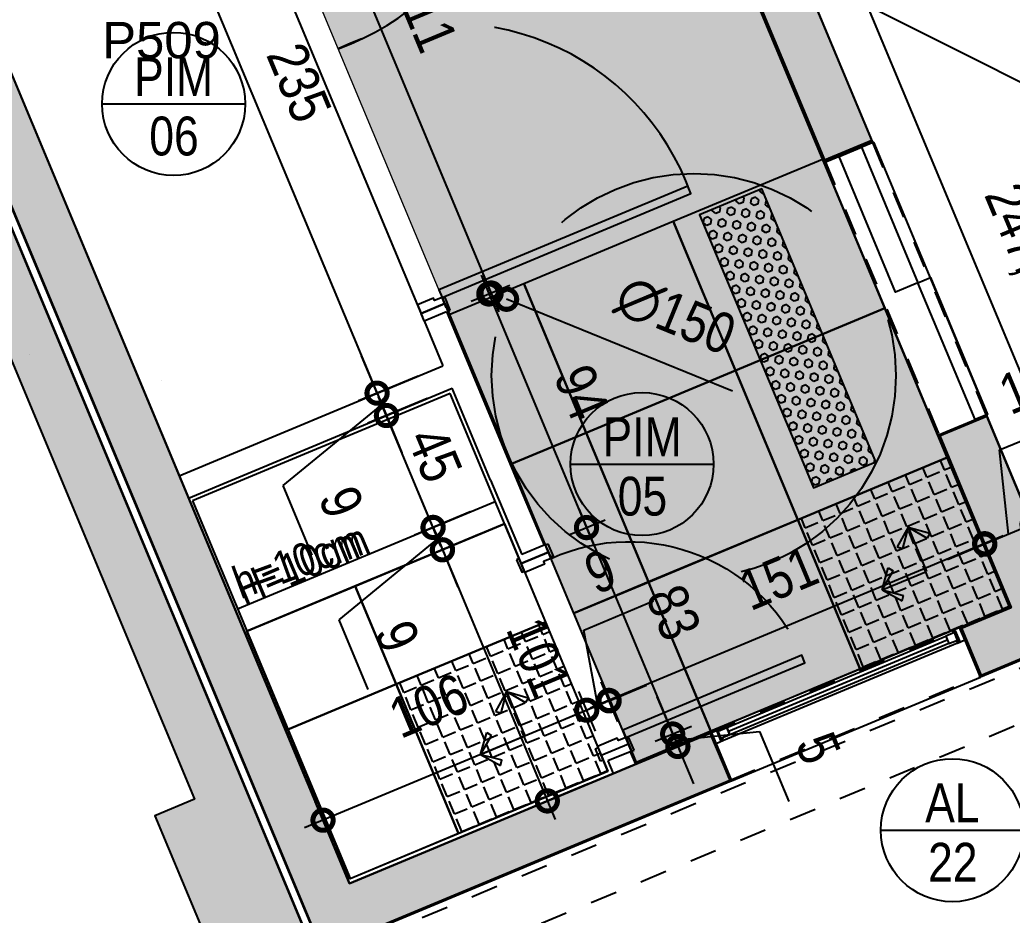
# Model space of a CAD drawing. Header units: metres. Extents: x -208 to 570, y -18 to 184.
# Drawn here: x -43.561 to -39.88, y 9.487 to 12.81 of the extents above; entities that cross this region are included whole.
import ezdxf
from ezdxf.enums import TextEntityAlignment as Align

# ---------------------------------------------------------------- set-up
doc = ezdxf.new("R2010")
doc.units = ezdxf.units.M
doc.header["$PDMODE"] = 35
doc.linetypes.add('DASHEDX2', pattern=[1.5, 1, -0.5])
for name, color, linetype in [('1', 232, 'DASHEDX2'), ('242', 143, 'Continuous'), ('3', 2, 'Continuous'), ('9', 232, 'Continuous'), ('ARQ-ALV ACAB', 4, 'Continuous'), ('ARQ-ALV OSSO', 5, 'Continuous'), ('ARQ-AUX', 7, 'Continuous'), ('ARQ-AUX1', 1, 'Continuous'), ('ARQ-CAX @ 1', 1, 'Continuous'), ('ARQ-CERÂMICA', 7, 'Continuous'), ('ARQ-DIM EMBASAM', 2, 'Continuous'), ('ARQ-HTC', 251, 'Continuous'), ('ARQ-PRJ', 7, 'DASHEDX2'), ('ARQ-SIM', 1, 'Continuous'), ('ARQ-TXT', 2, 'Continuous'), ('ARQ-TXT EMBASAM', 2, 'Continuous')]:
    doc.layers.add(name, color=color, linetype=linetype)
doc.layers.add('ARQ-FORRO', color=9, linetype='Continuous', lineweight=5)
doc.styles.add('Adesa', font='ARIALN.TTF')
doc.styles.get("Standard").update_dxf_attribs({"font": 'arial.ttf'})
doc.dimstyles.new('ADESA 1-0075', dxfattribs={"dimtxt": 0.15, "dimasz": 0.15, "dimexe": 0.075, "dimexo": 0.1, "dimgap": 0.1, "dimtad": 1, "dimdec": 1, "dimlfac": 100, "dimzin": 12, "dimtxsty": 'Adesa', "dimblk": 'DOTSMALL', "dimcen": 1, "dimdle": 0.075, "dimclrd": 1, "dimclre": 1, "dimclrt": 256, "dimazin": 3, "dimtm": 1e-09, "dimtfac": 1, "dimtdec": 1, "dimtmove": 1, "dimatfit": 0, "dimldrblk": 'DOTSMALL', "dimfxl": 0.8, "dimtvp": 2, "dimtolj": 1, "dimtzin": 0, "dimarcsym": 0})

# ---------------------------------------------------------------- blocks, each defined once
blk = doc.blocks.new('TIPO COTA$0$Chamada_planta')
at = {"layer": 'ARQ-SIM'}
blk.add_line((-0.983, 0), (0.983, 0), dxfattribs=at)
blk.add_circle((0, 0), 0.983, dxfattribs=at)
at = {"layer": 'ARQ-SIM', "color": 2, "style": 'Adesa'}
for tag, p in [('NUMERO', (0, 0.234)), ('C.D.', (0, -0.272))]:
    blk.add_attdef(tag, text='', height=0.5, dxfattribs=at).set_placement(p, align=Align.MIDDLE_CENTER)
blk = doc.blocks.new('*U459')
at = {"color": 0, "linetype": 'ByBlock', "ltscale": 0.5}
for points in [[(0.02, -0.045), (0.02, -0.045), (0.02, -0.045), (0.02, -0.045), (0.02, -0.045), (0.02, -0.045), (0.02, -0.045), (0.02, -0.045), (0.02, -0.045), (0.03, -0.045), (0.03, -0.05), (0, -0.05), (0, 0), (0.03, 0), (0.03, -0.005), (0.02, -0.005), (0.02, -0.045)], [(0.98, -0.045), (0.98, -0.045), (0.98, -0.045), (0.98, -0.045), (0.98, -0.045), (0.98, -0.045), (0.98, -0.045), (0.98, -0.045), (0.98, -0.045), (0.97, -0.045), (0.97, -0.05), (1, -0.05), (1, 0), (0.97, 0), (0.97, -0.005), (0.98, -0.005), (0.98, -0.045)], [(0.025, -0.01), (0.06, -0.01), (0.06, -0.04), (0.025, -0.04)], [(0.975, -0.01), (0.94, -0.01), (0.94, -0.04), (0.975, -0.04)]]:
    blk.add_lwpolyline(points, close=True, dxfattribs=at)
at = {"color": 8, "linetype": 'ByBlock', "ltscale": 0.5}
for points in [[(0.97, 0), (0.03, 0)], [(0.97, -0.05), (0.03, -0.05)]]:
    blk.add_lwpolyline(points, dxfattribs=at)
at = {"color": 7, "linetype": 'ByBlock', "ltscale": 0.5}
blk.add_lwpolyline([(0.94, -0.01), (0.94, -0.04), (0.06, -0.04), (0.06, -0.01)], close=True, dxfattribs=at)
blk.add_lwpolyline([(0.06, -0.025), (0.94, -0.025)], dxfattribs=at)
blk = doc.blocks.new('*U462')
for points in [[(-0.765, -0.03), (-0.715, -0.03), (-0.715, -0.04), (-0.765, -0.04)], [(0.045, -0.03), (-0.005, -0.03), (-0.005, -0.04), (0.045, -0.04)], [(-0.775, -0.16), (-0.725, -0.16), (-0.725, -0.15), (-0.775, -0.15)], [(0, -0.15), (0, -0.87), (-0.03, -0.87), (-0.03, -0.15)], [(0.055, -0.16), (0.005, -0.16), (0.005, -0.15), (0.055, -0.15)]]:
    blk.add_lwpolyline(points, close=True)
for points in [[(-0.76, -0.15), (-0.72, -0.15), (-0.72, -0.12), (-0.71, -0.12), (-0.71, -0.04), (-0.745, -0.04), (-0.745, -0.15)], [(0.04, -0.15), (0, -0.15), (0, -0.12), (-0.01, -0.12), (-0.01, -0.04), (0.025, -0.04), (0.025, -0.15)]]:
    blk.add_lwpolyline(points)
at = {"layer": 'ARQ-PRJ'}
blk.add_arc((-0.0208, -0.1708), 0.6995, 178.2986, 271.7014, dxfattribs=at)
blk = doc.blocks.new('*U463')
for points in [[(0.025, 0), (0.025, 1), (0.055, 1), (0.055, 0)], [(2.025, 0), (2.025, 1), (1.995, 1), (1.995, 0)], [(-0.03, 0.01), (0.02, 0.01), (0.02, 0), (-0.03, 0)], [(2.08, 0.01), (2.03, 0.01), (2.03, 0), (2.08, 0)]]:
    blk.add_lwpolyline(points, close=True)
for points in [[(-0.015, 0), (0.025, 0), (0.025, -0.03), (0.035, -0.03), (0.035, -0.095), (0, -0.095), (0, 0)], [(2.065, 0), (2.025, 0), (2.025, -0.03), (2.015, -0.03), (2.015, -0.095), (2.05, -0.095), (2.05, 0)]]:
    blk.add_lwpolyline(points)
at = {"layer": 'ARQ-PRJ'}
for centre, start, end in [((0.075, 0.05), 356.9872, 93.0128), ((1.975, 0.05), 86.9872, 183.0128)]:
    blk.add_arc(centre, 0.9513, start, end, dxfattribs=at)
blk = doc.blocks.new('*U467')
at = {"layer": 'ARQ-HTC'}
h = blk.add_hatch(dxfattribs=at)
h.set_pattern_fill('HEX', color=256, scale=0.5)
h.set_pattern_definition([(0, (0, 10.2387), (0, 2.7496307), [1.5875, -3.175]), (120, (0, 10.2387), (-2.38125, -1.3748153), [1.5875, -3.175]), (60, (1.5875, 10.2387), (-2.38125, 1.3748153), [1.5875, -3.175])])
h.paths.add_polyline_path([(1521.89, 743.99), (1546.89, 743.99), (1546.89, 753.99), (1546.89, 853.75), (1521.89, 853.75)])
at = {"color": 252}
blk.add_lwpolyline([(1546.89, 753.99), (1546.89, 743.99), (1521.89, 743.99), (1521.89, 853.75), (1546.89, 853.75), (1546.89, 753.99)], dxfattribs=at)
blk = doc.blocks.new('Seta para pag.piso')
for p, q in [((0, 0.1126), (-0.0418, 0.0796)), ((0, 0.1126), (-0.0312, 0.0715)), ((0, 0.1126), (0, 0)), ((0, 0.1126), (0.0418, 0.0795)), ((0, 0.1126), (0.0312, 0.0715)), ((-0.0418, 0.0796), (-0.0312, 0.0715)), ((0.0418, 0.0795), (0.0312, 0.0715)), ((-0.1126, 0), (-0.0795, 0.0418)), ((-0.1126, 0), (-0.0715, 0.0312)), ((-0.0795, 0.0418), (-0.0715, 0.0312)), ((-0.1126, 0), (0, 0)), ((-0.1126, 0), (-0.0796, -0.0418)), ((-0.1126, 0), (-0.0715, -0.0312)), ((-0.0796, -0.0418), (-0.0715, -0.0312))]:
    blk.add_line(p, q)
blk = doc.blocks.new('CIRCULAÇAO VERTICAL EMBASAMENTO')
at = {"layer": 'ARQ-CERÂMICA'}
h = blk.add_hatch(dxfattribs=at)
h.set_pattern_fill('ANGLE', color=251, scale=0.01, angle=180)
h.set_pattern_definition([(180, (0.68603, -1.49676), (-9e-18, -0.06985), [0.0508, -0.01905]), (270, (0.68603, -1.49676), (0.06985, -1e-17), [0.0508, -0.01905])])
h.paths.add_polyline_path([(2.9249, 8.6351), (2.3249, 8.6351), (2.3249, 9.2351), (2.9249, 9.2351)])
h = blk.add_hatch(dxfattribs=at)
h.set_pattern_fill('ANGLE', color=251, scale=0.01, angle=180)
h.set_pattern_definition([(180, (2.296035, -1.506964), (-9e-18, -0.06985), [0.0508, -0.01905]), (270, (2.296035, -1.506964), (0.06985, -1e-17), [0.0508, -0.01905])])
h.paths.add_polyline_path([(4.5349, 8.6248), (3.9349, 8.6248), (3.9349, 9.2248), (4.5349, 9.2248)])
at = {"layer": 'ARQ-FORRO'}
h = blk.add_hatch(color=256, dxfattribs=at)
h.dxf.hatch_style = 1
h.paths.add_polyline_path([(-0.3501, 2.452), (5.5549, 2.4551), (5.555, 3.9601), (4.98, 3.96), (4.98, 4.4652), (3.8253, 4.4654), (3.8249, 9.235), (2.3249, 9.2351), (2.3249, 3.955), (-0.3501, 3.955)])
at = {"elevation": 0}
blk.add_lwpolyline([(3.5248, 9.4348), (2.5247, 9.4348)], dxfattribs=at)
at = {"layer": 'ARQ-ALV ACAB'}
for p, q in [((3.5248, 9.2351, 0), (3.5247, 9.4348, 0)), ((4.97, 9.2248, 0), (3.9349, 9.2248)), ((3.9349, 9.2248), (3.9349, 9.1598)), ((4.9699, 7.7052, 0), (4.97, 9.2248, 0)), ((3.9349, 9.1598), (3.8249, 9.1599)), ((3.8249, 8.3898), (3.9349, 8.3899)), ((3.8249, 8.3898), (3.8249, 8.02)), ((3.9349, 8.3899), (3.935, 7.7052, 0)), ((3.8249, 7.3902, 0), (3.8249, 8.02)), ((3.935, 7.7052, 0), (4.97, 7.7052, 0)), ((3.8249, 7.3902, 0), (3.9199, 7.3902, 0))]:
    blk.add_line(p, q, dxfattribs=at)
at = {"layer": 'ARQ-ALV ACAB', "elevation": 0}
for points in [[(-0.075, 9.4348), (2.5247, 9.4348), (2.5247, 9.2351), (2.3249, 9.2351), (2.3249, 8.545), (2.125, 8.545), (2.125, 8.545)], [(3.5266, 9.4348), (5.1651, 9.4348)], [(3.5248, 9.235), (3.8249, 9.235)], [(2.125, 7.4499), (2.325, 7.4499), (2.325, 5.93), (2.125, 5.93), (2.125, 5.9301)], [(3.9199, 7.4202), (3.9199, 7.3902)]]:
    blk.add_lwpolyline(points, dxfattribs=at)
at = {"layer": 'ARQ-ALV ACAB'}
blk.add_lwpolyline([(3.8249, 9.1599), (3.8249, 9.235)], dxfattribs=at)
at = {"layer": 'ARQ-ALV OSSO'}
for p, q in [((4.98, 7.6902, 0), (3.9199, 7.6902)), ((4.98, 7.6002, 0), (3.9199, 7.6002))]:
    blk.add_line(p, q, dxfattribs=at)
at = {"layer": 'ARQ-ALV OSSO', "elevation": 0}
for points in [[(-0.075, 9.43), (2.52, 9.43), (2.52, 9.2401), (2.3199, 9.2401), (2.3199, 8.55), (2.13, 8.55), (2.13, 9.2401), (0, 9.2401), (0, 6.765), (2.13, 6.765), (2.13, 7.4449), (2.32, 7.4449), (2.3199, 5.935), (2.13, 5.935), (2.13, 6.625), (0, 6.625), (0, 4.15), (2.13, 4.15), (2.13, 4.825), (2.3199, 4.825), (2.32, 3.96), (-0.3501, 3.96)], [(5.275, 3.9601), (5.2, 3.9601), (5.2, 9.43), (5.275, 9.43)], [(3.8299, 8.3598), (3.9199, 8.3599)], [(3.9199, 7.4202), (3.8299, 7.4202)]]:
    blk.add_lwpolyline(points, dxfattribs=at)
blk.add_lwpolyline([(4.98, 9.2401), (3.53, 9.2401), (3.53, 9.4303), (5.17, 9.4296), (5.17, 3.9601), (4.98, 3.96)], close=True, dxfattribs=at)
at = {"layer": 'ARQ-ALV OSSO'}
for points in [[(3.8299, 9.1899), (3.8299, 9.2401)], [(3.9199, 9.1898), (3.9199, 9.2401)], [(3.8299, 9.1899), (3.9199, 9.1898)], [(3.8299, 8.1498), (3.8299, 8.3598)], [(3.9199, 8.0599), (3.9199, 8.3599)], [(3.8299, 7.4202), (3.8299, 8.1498)], [(3.9199, 8.0599), (3.9199, 7.6902)], [(3.9199, 7.4202), (3.9199, 7.6002)]]:
    blk.add_lwpolyline(points, dxfattribs=at)
at = {"layer": 'ARQ-AUX'}
blk.add_lwpolyline([(3.9199, 5.3951), (3.9199, 7.4052)], dxfattribs=at)
at = {"layer": 'ARQ-AUX1'}
for p, q in [((2.125, 8.545, 0), (2.125, 7.4499, 0)), ((2.3249, 8.545, 0), (2.3249, 7.4498, 0))]:
    blk.add_line(p, q, dxfattribs=at)
at = {"layer": 'ARQ-AUX1', "elevation": 0}
for points in [[(2.125, 8.545), (2.175, 8.545), (2.175, 7.9951), (2.125, 7.9951)], [(2.175, 7.995), (2.2649, 7.995), (2.2649, 7.4499), (2.175, 7.4499)]]:
    blk.add_lwpolyline(points, close=True, dxfattribs=at)
at = {"layer": 'ARQ-AUX1'}
for points in [[(3.935, 8.23), (4.97, 8.23)], [(4.97, 8.1401), (3.935, 8.1401)]]:
    blk.add_lwpolyline(points, dxfattribs=at)
at = {"layer": 'ARQ-CERÂMICA', "elevation": 0}
for points in [[(2.9249, 8.6351), (2.3249, 8.6351), (2.3249, 9.2351), (2.9249, 9.2351)], [(3.5249, 8.6351), (2.9249, 8.6351), (2.9249, 9.2351), (3.5249, 9.2351)], [(3.8249, 8.6351), (3.5249, 8.6351), (3.5249, 9.2351), (3.8249, 9.2351)], [(2.9249, 8.0346), (2.3249, 8.0346), (2.3249, 8.6346), (2.9249, 8.6346)], [(3.5249, 8.0346), (2.9249, 8.0346), (2.9249, 8.6346), (3.5249, 8.6346)], [(3.825, 8.0346), (3.5249, 8.0346), (3.5249, 8.6346), (3.825, 8.6346)], [(2.9249, 7.4346), (2.3249, 7.4346), (2.3249, 8.0346), (2.9249, 8.0346)], [(3.5249, 7.4346), (2.9249, 7.4346), (2.9249, 8.0346), (3.5249, 8.0346)], [(3.8249, 7.4346), (3.5249, 7.4346), (3.5249, 8.0346), (3.8249, 8.0346)]]:
    blk.add_lwpolyline(points, close=True, dxfattribs=at)
at = {"layer": 'ARQ-CERÂMICA'}
for points in [[(4.5349, 8.6248), (3.9349, 8.6248), (3.9349, 9.2248), (4.5349, 9.2248)], [(4.97, 8.6249), (4.5349, 8.6248), (4.5349, 9.2248), (4.97, 9.2249)], [(4.5349, 8.2298), (3.9349, 8.2298), (3.9349, 8.6248), (4.5349, 8.6248)], [(4.97, 8.2299), (4.5349, 8.2298), (4.5349, 8.6248), (4.97, 8.6249)]]:
    blk.add_lwpolyline(points, close=True, dxfattribs=at)
at = {"layer": 'ARQ-FORRO', "elevation": 0}
blk.add_lwpolyline([(-0.3501, 2.452), (5.5549, 2.4551), (5.555, 3.9601), (4.98, 3.96), (4.98, 4.4652), (3.8253, 4.4654), (3.8249, 9.235), (2.3249, 9.2351), (2.3249, 3.955), (-0.3501, 3.955)], close=True, dxfattribs=at)
at = {"layer": 'ARQ-PRJ'}
blk.add_circle((3.0749, 7.9924, 0), 0.75, dxfattribs=at)
at = {"layer": 'ARQ-SIM', "elevation": 0}
blk.add_lwpolyline([(0, 9.2401), (2.13, 6.765)], dxfattribs=at)
at = {"color": 252, "xscale": -0.01000000000000001, "yscale": 0.01000000000000001, "zscale": 0.01000000000000001, "rotation": 180}
blk.add_blockref('*U467', (-12.6438, 15.9874), dxfattribs=at)
at = {"layer": 'ARQ-CAX @ 1'}
for name, p, rotation in [('*U459', (3.5248, 9.235, 0), 180), ('*U463', (3.8249, 5.3402, 0), 90)]:
    blk.add_blockref(name, p, dxfattribs=dict(at, rotation=rotation))
at = {"layer": 'ARQ-CAX @ 1', "xscale": -1, "rotation": 270}
blk.add_blockref('*U462', (3.9749, 9.1349), dxfattribs=at)
at = {"layer": 'ARQ-CERÂMICA', "xscale": -1.58230973583663, "yscale": 1.58230973583663, "zscale": 1.58230973583663, "rotation": 270}
for p in [(2.558, 8.9955, 0), (4.168, 8.9853)]:
    blk.add_blockref('Seta para pag.piso', p, dxfattribs=at)
blk = doc.blocks.new('_DotSmall')
at = {"color": 0, "linetype": 'ByBlock', "const_width": 0.5}
blk.add_lwpolyline([(-0.0625, 0, 1), (0.0625, 0, 1)], format="xyb", close=True, dxfattribs=at)
blk = doc.blocks.new('*D396')
at = {"layer": 'ARQ-DIM EMBASAM', "color": 1, "lineweight": -2, "transparency": 16777216}
for p, q in [((-40.527, 13.1238), (-39.5161, 10.7012)), ((-40.5207, 13.0451), (-40.4289, 13.0834)), ((-39.5676, 10.7609), (-39.4758, 10.7993))]:
    blk.add_line(p, q, dxfattribs=at)
at = {"layer": 'Defpoints', "color": 0, "transparency": 16777216}
for p in [(-40.613, 13.0066, 0), (-39.545, 10.7704), (-39.6599, 10.7224, 0)]:
    blk.add_point(p, dxfattribs=at)
at = {"layer": 'ARQ-DIM EMBASAM', "color": 1, "lineweight": -2, "transparency": 16777216, "xscale": 0.15, "yscale": 0.15, "zscale": 0.15}
for p, rotation in [((-40.4982, 13.0545), 112.6499968374954), ((-39.545, 10.7704), 292.6499968374953)]:
    blk.add_blockref('_DotSmall', p, dxfattribs=dict(at, rotation=rotation))
at = {"layer": 'ARQ-DIM EMBASAM', "transparency": 16777216, "insert": (-39.8461, 11.9857), "char_height": 0.15, "attachment_point": 5, "rotation": 292.65, "style": 'Adesa'}
blk.add_mtext('\\A1;247,5', dxfattribs=at)
blk = doc.blocks.new('*D400')
at = {"layer": 'ARQ-DIM EMBASAM', "color": 1, "lineweight": -2, "transparency": 16777216}
for p, q in [((-43.1699, 13.6623), (-42.2071, 11.3551)), ((-42.9893, 13.6564), (-43.2102, 13.5642)), ((-42.084, 11.4878), (-42.3052, 11.3955))]:
    blk.add_line(p, q, dxfattribs=at)
at = {"layer": 'Defpoints', "color": 0, "transparency": 16777216}
for p in [(-42.8971, 13.6949), (-41.9917, 11.5263, 0), (-42.236, 11.4243)]:
    blk.add_point(p, dxfattribs=at)
at = {"layer": 'ARQ-DIM EMBASAM', "color": 1, "lineweight": -2, "transparency": 16777216, "xscale": 0.15, "yscale": 0.15, "zscale": 0.15}
for p, rotation in [((-43.141, 13.5931), 112.6499968374954), ((-42.236, 11.4243), 292.6499968374953)]:
    blk.add_blockref('_DotSmall', p, dxfattribs=dict(at, rotation=rotation))
at = {"layer": 'ARQ-DIM EMBASAM', "transparency": 16777216, "insert": (-42.5255, 12.5767), "char_height": 0.15, "attachment_point": 5, "rotation": 292.65, "style": 'Adesa'}
blk.add_mtext('\\A1;235', dxfattribs=at)
blk = doc.blocks.new('*D401')
at = {"layer": 'ARQ-DIM EMBASAM', "color": 1, "lineweight": -2, "transparency": 16777216}
for p, q in [((-42.0284, 10.926), (-42.0862, 11.0644)), ((-41.8903, 10.9836), (-42.0976, 10.8971)), ((-41.8557, 10.9006), (-42.063, 10.8141)), ((-42.0284, 10.926), (-41.9938, 10.8429)), ((-42.0284, 10.926), (-41.9938, 10.8429)), ((-42.0111, 10.8844), (-42.3782, 10.5834)), ((-41.9938, 10.8429), (-41.936, 10.7045)), ((-42.3782, 10.5834), (-42.2701, 10.3241))]:
    blk.add_line(p, q, dxfattribs=at)
at = {"layer": 'Defpoints', "color": 0, "transparency": 16777216}
for p in [(-41.798, 11.0221), (-41.7634, 10.9391), (-41.9938, 10.8429)]:
    blk.add_point(p, dxfattribs=at)
at = {"layer": 'ARQ-DIM EMBASAM', "color": 1, "lineweight": -2, "transparency": 16777216, "xscale": 0.15, "yscale": 0.15, "zscale": 0.15}
for p, rotation in [((-42.0284, 10.926), 292.6499968374953), ((-41.9938, 10.8429), 112.6499968374954)]:
    blk.add_blockref('_DotSmall', p, dxfattribs=dict(at, rotation=rotation))
at = {"layer": 'ARQ-DIM EMBASAM', "transparency": 16777216, "insert": (-42.1612, 10.5218), "char_height": 0.15, "attachment_point": 5, "rotation": 292.65, "style": 'Adesa'}
blk.add_mtext('\\A1;9', dxfattribs=at)
blk = doc.blocks.new('*D402')
at = {"layer": 'ARQ-DIM EMBASAM', "color": 1, "lineweight": -2, "transparency": 16777216}
for p, q in [((-41.8553, 10.9007), (-42.0627, 10.8142)), ((-42.0223, 10.9123), (-41.5756, 9.8418)), ((-41.4528, 9.9743), (-41.6737, 9.8821))]:
    blk.add_line(p, q, dxfattribs=at)
at = {"layer": 'Defpoints', "color": 0, "transparency": 16777216}
for p in [(-41.7631, 10.9392), (-41.3605, 10.0128), (-41.6045, 9.911)]:
    blk.add_point(p, dxfattribs=at)
at = {"layer": 'ARQ-DIM EMBASAM', "color": 1, "lineweight": -2, "transparency": 16777216, "xscale": 0.15, "yscale": 0.15, "zscale": 0.15}
for p, rotation in [((-41.9934, 10.8431), 112.6499968374954), ((-41.6045, 9.911), 292.6499968374953)]:
    blk.add_blockref('_DotSmall', p, dxfattribs=dict(at, rotation=rotation))
at = {"layer": 'ARQ-DIM EMBASAM', "transparency": 16777216, "insert": (-41.636, 10.445), "char_height": 0.15, "attachment_point": 5, "rotation": 292.65, "style": 'Adesa'}
blk.add_mtext('\\A1;101', dxfattribs=at)
blk = doc.blocks.new('*D404')
at = {"layer": 'ARQ-DIM EMBASAM', "color": 1, "lineweight": -2, "transparency": 16777216}
for p, q in [((-39.9266, 11.2137), (-39.5898, 11.3542)), ((-39.894, 10.9005), (-39.9266, 11.2137)), ((-39.7883, 10.8938), (-39.8352, 11.0063)), ((-39.8063, 10.9371), (-39.6679, 10.9948)), ((-39.9481, 10.7837), (-40.0105, 10.9331)), ((-39.8063, 10.9371), (-39.9816, 10.8639)), ((-39.8063, 10.9371), (-39.9816, 10.8639)), ((-39.9816, 10.8639), (-40.1201, 10.8061))]:
    blk.add_line(p, q, dxfattribs=at)
at = {"layer": 'Defpoints', "color": 0, "transparency": 16777216}
for p in [(-39.9816, 10.8639), (-39.7498, 10.8015, 0), (-39.9096, 10.6914, 0)]:
    blk.add_point(p, dxfattribs=at)
at = {"layer": 'ARQ-DIM EMBASAM', "color": 1, "lineweight": -2, "transparency": 16777216, "xscale": 0.15, "yscale": 0.15, "zscale": 0.15}
for p, rotation in [((-39.8063, 10.9371), 202.6499968374953), ((-39.9816, 10.8639), 22.64999683749536)]:
    blk.add_blockref('_DotSmall', p, dxfattribs=dict(at, rotation=rotation))
at = {"layer": 'ARQ-DIM EMBASAM', "transparency": 16777216, "insert": (-39.8262, 11.4469), "char_height": 0.15, "attachment_point": 5, "rotation": 22.65, "style": 'Adesa'}
blk.add_mtext('\\A1;19', dxfattribs=at)
blk = doc.blocks.new('*D405')
at = {"layer": 'ARQ-DIM EMBASAM', "color": 1, "lineweight": -2, "transparency": 16777216}
for p, q in [((-39.9481, 10.7837), (-40.0112, 10.9348)), ((-39.9131, 10.8945), (-41.4451, 10.2552)), ((-41.3427, 10.2046), (-41.4048, 10.3533))]:
    blk.add_line(p, q, dxfattribs=at)
at = {"layer": 'Defpoints', "color": 0, "transparency": 16777216}
for p in [(-39.9096, 10.6914, 0), (-41.3759, 10.2841), (-41.3042, 10.1123, 0)]:
    blk.add_point(p, dxfattribs=at)
at = {"layer": 'ARQ-DIM EMBASAM', "color": 1, "lineweight": -2, "transparency": 16777216, "xscale": 0.15, "yscale": 0.15, "zscale": 0.15}
for p, rotation in [((-39.9823, 10.8656), 22.64999683749536), ((-41.3759, 10.2841), 202.6499968374953)]:
    blk.add_blockref('_DotSmall', p, dxfattribs=dict(at, rotation=rotation))
at = {"layer": 'ARQ-DIM EMBASAM', "transparency": 16777216, "insert": (-40.7471, 10.7378), "char_height": 0.15, "attachment_point": 5, "rotation": 22.65, "style": 'Adesa'}
blk.add_mtext('\\A1;151', dxfattribs=at)
blk = doc.blocks.new('*D406')
at = {"layer": 'ARQ-DIM EMBASAM', "color": 1, "lineweight": -2, "transparency": 16777216}
for p, q in [((-41.4694, 10.5448), (-41.2102, 10.653)), ((-41.4167, 10.2651), (-41.4694, 10.5448)), ((-41.3427, 10.2046), (-41.4041, 10.3516)), ((-41.4258, 10.17), (-41.4871, 10.317)), ((-41.3752, 10.2824), (-41.2368, 10.3402)), ((-41.3752, 10.2824), (-41.4583, 10.2477)), ((-41.3752, 10.2824), (-41.4583, 10.2477)), ((-41.4583, 10.2477), (-41.5967, 10.19))]:
    blk.add_line(p, q, dxfattribs=at)
at = {"layer": 'Defpoints', "color": 0, "transparency": 16777216}
for p in [(-41.4583, 10.2477), (-41.3042, 10.1123, 0), (-41.3873, 10.0777, 0)]:
    blk.add_point(p, dxfattribs=at)
at = {"layer": 'ARQ-DIM EMBASAM', "color": 1, "lineweight": -2, "transparency": 16777216, "xscale": 0.15, "yscale": 0.15, "zscale": 0.15}
for p, rotation in [((-41.3752, 10.2824), 202.6499968374953), ((-41.4583, 10.2477), 22.64999683749536)]:
    blk.add_blockref('_DotSmall', p, dxfattribs=dict(at, rotation=rotation))
at = {"layer": 'ARQ-DIM EMBASAM', "transparency": 16777216, "insert": (-41.4078, 10.7619), "char_height": 0.15, "attachment_point": 5, "rotation": 22.65, "style": 'Adesa'}
blk.add_mtext('\\A1;9', dxfattribs=at)
blk = doc.blocks.new('*D407')
at = {"layer": 'ARQ-DIM EMBASAM', "color": 1, "lineweight": -2, "transparency": 16777216}
for p, q in [((-41.4258, 10.17), (-41.4871, 10.317)), ((-41.389, 10.2766), (-42.5057, 9.8106)), ((-42.4226, 9.8062), (-42.4654, 9.9087))]:
    blk.add_line(p, q, dxfattribs=at)
at = {"layer": 'Defpoints', "color": 0, "transparency": 16777216}
for p in [(-41.3873, 10.0777, 0), (-42.4365, 9.8395), (-42.3841, 9.7139, 0)]:
    blk.add_point(p, dxfattribs=at)
at = {"layer": 'ARQ-DIM EMBASAM', "color": 1, "lineweight": -2, "transparency": 16777216, "xscale": 0.15, "yscale": 0.15, "zscale": 0.15}
for p, rotation in [((-41.4583, 10.2477), 22.64999683749536), ((-42.4365, 9.8395), 202.6499968374953)]:
    blk.add_blockref('_DotSmall', p, dxfattribs=dict(at, rotation=rotation))
at = {"layer": 'ARQ-DIM EMBASAM', "transparency": 16777216, "insert": (-42.0447, 10.2637), "char_height": 0.15, "attachment_point": 5, "rotation": 22.65, "style": 'Adesa'}
blk.add_mtext('\\A1;106', dxfattribs=at)
blk = doc.blocks.new('*D413')
at = {"layer": 'ARQ-DIM EMBASAM', "color": 1, "lineweight": -2, "transparency": 16777216}
for p, q in [((-42.236, 11.4243), (-42.2938, 11.5628)), ((-42.084, 11.4878), (-42.3052, 11.3955)), ((-42.236, 11.4243), (-42.2013, 11.3413)), ((-42.236, 11.4243), (-42.2013, 11.3413)), ((-42.2187, 11.3828), (-42.5858, 11.0818)), ((-42.0493, 11.4047), (-42.2706, 11.3124)), ((-42.2013, 11.3413), (-42.1436, 11.2028)), ((-42.5858, 11.0818), (-42.4776, 10.8225))]:
    blk.add_line(p, q, dxfattribs=at)
at = {"layer": 'Defpoints', "color": 0, "transparency": 16777216}
for p in [(-41.9917, 11.5263), (-41.9571, 11.4432), (-42.2013, 11.3413)]:
    blk.add_point(p, dxfattribs=at)
at = {"layer": 'ARQ-DIM EMBASAM', "color": 1, "lineweight": -2, "transparency": 16777216, "xscale": 0.15, "yscale": 0.15, "zscale": 0.15}
for p, rotation in [((-42.236, 11.4243), 292.6499968374953), ((-42.2013, 11.3413), 112.6499968374954)]:
    blk.add_blockref('_DotSmall', p, dxfattribs=dict(at, rotation=rotation))
at = {"layer": 'ARQ-DIM EMBASAM', "transparency": 16777216, "insert": (-42.3688, 11.0201), "char_height": 0.15, "attachment_point": 5, "rotation": 292.65, "style": 'Adesa'}
blk.add_mtext('\\A1;9', dxfattribs=at)
blk = doc.blocks.new('*D414')
at = {"layer": 'ARQ-DIM EMBASAM', "color": 1, "lineweight": -2, "transparency": 16777216}
for p, q in [((-42.0496, 11.4046), (-42.2706, 11.3124)), ((-41.9992, 10.8569), (-42.2302, 11.4105)), ((-41.89, 10.9837), (-42.0973, 10.8972))]:
    blk.add_line(p, q, dxfattribs=at)
at = {"layer": 'Defpoints', "color": 0, "transparency": 16777216}
for p in [(-41.9573, 11.4431), (-42.2013, 11.3413), (-41.7977, 11.0222)]:
    blk.add_point(p, dxfattribs=at)
at = {"layer": 'ARQ-DIM EMBASAM', "color": 1, "lineweight": -2, "transparency": 16777216, "xscale": 0.15, "yscale": 0.15, "zscale": 0.15}
for p, rotation in [((-42.2013, 11.3413), 112.6499968374954), ((-42.0281, 10.9261), 292.6499968374953)]:
    blk.add_blockref('_DotSmall', p, dxfattribs=dict(at, rotation=rotation))
at = {"layer": 'ARQ-DIM EMBASAM', "transparency": 16777216, "insert": (-42.022, 11.1965), "char_height": 0.15, "attachment_point": 5, "rotation": 292.65, "style": 'Adesa'}
blk.add_mtext('\\A1;45', dxfattribs=at)
blk = doc.blocks.new('*D416')
at = {"layer": 'ARQ-DIM EMBASAM', "color": 1, "lineweight": -2, "transparency": 16777216}
for p, q in [((-42.6543, 13.8124), (-41.784, 11.7267)), ((-42.6991, 13.7125), (-42.5562, 13.7721)), ((-41.8865, 11.7652), (-41.7436, 11.8248))]:
    blk.add_line(p, q, dxfattribs=at)
at = {"layer": 'Defpoints', "color": 0, "transparency": 16777216}
for p in [(-42.7914, 13.674), (-41.8128, 11.7959), (-41.9788, 11.7267)]:
    blk.add_point(p, dxfattribs=at)
at = {"layer": 'ARQ-DIM EMBASAM', "color": 1, "lineweight": -2, "transparency": 16777216, "xscale": 0.15, "yscale": 0.15, "zscale": 0.15}
for p, rotation in [((-42.6254, 13.7432), 112.6491162783326), ((-41.8128, 11.7959), 292.6491162783326)]:
    blk.add_blockref('_DotSmall', p, dxfattribs=dict(at, rotation=rotation))
at = {"layer": 'ARQ-DIM EMBASAM', "transparency": 16777216, "insert": (-42.0573, 12.8371), "char_height": 0.15, "attachment_point": 5, "rotation": 292.6491, "style": 'Adesa'}
blk.add_mtext('\\A1;211', dxfattribs=at)
blk = doc.blocks.new('*D417')
at = {"layer": 'ARQ-DIM EMBASAM', "color": 1, "lineweight": -2, "transparency": 16777216}
for p, q in [((-41.8505, 11.8616), (-41.4302, 10.8563)), ((-41.8866, 11.7652), (-41.7523, 11.8214)), ((-41.5242, 10.8983), (-41.3899, 10.9544))]:
    blk.add_line(p, q, dxfattribs=at)
at = {"layer": 'Defpoints', "color": 0, "transparency": 16777216}
for p in [(-41.9788, 11.7267), (-41.4591, 10.9255), (-41.6164, 10.8598)]:
    blk.add_point(p, dxfattribs=at)
at = {"layer": 'ARQ-DIM EMBASAM', "color": 1, "lineweight": -2, "transparency": 16777216, "xscale": 0.15, "yscale": 0.15, "zscale": 0.15}
for p, rotation in [((-41.8215, 11.7924), 112.6874161954201), ((-41.4591, 10.9255), 292.6874161954201)]:
    blk.add_blockref('_DotSmall', p, dxfattribs=dict(at, rotation=rotation))
at = {"layer": 'ARQ-DIM EMBASAM', "transparency": 16777216, "insert": (-41.4774, 11.4271), "char_height": 0.15, "attachment_point": 5, "rotation": 292.6874, "style": 'Adesa'}
blk.add_mtext('\\A1;94', dxfattribs=at)
blk = doc.blocks.new('*D418')
at = {"layer": 'ARQ-DIM EMBASAM', "color": 1, "lineweight": -2, "transparency": 16777216}
for p, q in [((-41.4879, 10.9946), (-41.1106, 10.0902)), ((-41.5241, 10.8983), (-41.3898, 10.9543)), ((-41.2045, 10.1323), (-41.0702, 10.1883))]:
    blk.add_line(p, q, dxfattribs=at)
at = {"layer": 'Defpoints', "color": 0, "transparency": 16777216}
for p in [(-41.6164, 10.8598), (-41.1395, 10.1594), (-41.2968, 10.0938, 0)]:
    blk.add_point(p, dxfattribs=at)
at = {"layer": 'ARQ-DIM EMBASAM', "color": 1, "lineweight": -2, "transparency": 16777216, "xscale": 0.15, "yscale": 0.15, "zscale": 0.15}
for p, rotation in [((-41.459, 10.9254), 112.6467732993483), ((-41.1395, 10.1594), 292.6467732993484)]:
    blk.add_blockref('_DotSmall', p, dxfattribs=dict(at, rotation=rotation))
at = {"layer": 'ARQ-DIM EMBASAM', "transparency": 16777216, "insert": (-41.1363, 10.6104), "char_height": 0.15, "attachment_point": 5, "rotation": 292.6468, "style": 'Adesa'}
blk.add_mtext('\\A1;83', dxfattribs=at)
blk = doc.blocks.new('*D419')
at = {"layer": 'ARQ-DIM EMBASAM', "color": 1, "lineweight": -2, "transparency": 16777216}
for p, q in [((-41.1395, 10.1594), (-41.1972, 10.2978)), ((-41.2045, 10.1323), (-41.0702, 10.1883)), ((-41.1298, 10.1363), (-40.8169, 10.1689)), ((-40.8169, 10.1689), (-40.7085, 9.909)), ((-41.1852, 10.0859), (-41.0509, 10.142)), ((-41.1395, 10.1594), (-41.1201, 10.1131)), ((-41.1395, 10.1594), (-41.1201, 10.1131)), ((-41.1201, 10.1131), (-41.0624, 9.9747))]:
    blk.add_line(p, q, dxfattribs=at)
at = {"layer": 'Defpoints', "color": 0, "transparency": 16777216}
for p in [(-41.2968, 10.0938, 0), (-41.1201, 10.1131), (-41.2775, 10.0474)]:
    blk.add_point(p, dxfattribs=at)
at = {"layer": 'ARQ-DIM EMBASAM', "color": 1, "lineweight": -2, "transparency": 16777216, "xscale": 0.15, "yscale": 0.15, "zscale": 0.15}
for p, rotation in [((-41.1395, 10.1594), 292.6491174355335), ((-41.1201, 10.1131), 112.6491174355334)]:
    blk.add_blockref('_DotSmall', p, dxfattribs=dict(at, rotation=rotation))
at = {"layer": 'ARQ-DIM EMBASAM', "transparency": 16777216, "insert": (-40.6, 10.1068), "char_height": 0.15, "attachment_point": 5, "rotation": 292.6491, "style": 'Adesa'}
blk.add_mtext('\\A1;5', dxfattribs=at)
blk = doc.blocks.new('*D425')
at = {"layer": 'ARQ-DIM EMBASAM', "color": 1, "lineweight": -2, "transparency": 16777216}
blk.add_line((-40.918, 11.4312), (-41.7556, 11.7728), dxfattribs=at)
at = {"layer": 'Defpoints', "color": 0, "transparency": 16777216}
for p in [(-41.7556, 11.7728), (-40.3667, 11.2064)]:
    blk.add_point(p, dxfattribs=at)
at = {"layer": 'ARQ-DIM EMBASAM', "color": 1, "lineweight": -2, "transparency": 16777216, "xscale": 0.15, "yscale": 0.15, "zscale": 0.15, "rotation": 157.8141243672693}
blk.add_blockref('_DotSmall', (-41.7556, 11.7728), dxfattribs=at)
at = {"layer": 'ARQ-DIM EMBASAM', "transparency": 16777216, "insert": (-41.1297, 11.7128), "char_height": 0.15, "attachment_point": 5, "rotation": 337.8141, "style": 'Adesa'}
blk.add_mtext('\\A1;∅150', dxfattribs=at)
blk = doc.blocks.new('est-lo-25-3s2-r00')
at = {"layer": '3'}
h = blk.add_hatch(color=8, dxfattribs=at)
h.dxf.hatch_style = 1
h.paths.add_polyline_path([(-2993.189391, -2271.093091), (-3020.150796, -2206.493691), (-3034.91647, -2212.656366), (-3140.452498, -1959.793707), (-3125.686931, -1953.631076), (-3148.796798, -1898.260198), (-3181.096476, -1911.740954), (-3025.489069, -2284.573847)])
h.paths.add_polyline_path([(-3206.956585, -1758.910115), (-3258.953894, -1634.325686), (-3291.253561, -1647.80647), (-3239.256251, -1772.390899)])
h.paths.add_polyline_path([(-3349.413448, -1508.456443), (-3317.113664, -1494.975643), (-3340.223531, -1439.604766), (-3354.989096, -1445.767396), (-3459.753463, -1194.753625), (-3444.987898, -1188.590995), (-3471.949774, -1123.990766), (-3504.249558, -1137.471566)])
h.paths.add_polyline_path([(-307.055595, -557.258747), (-324.589687, -564.576864), (-113.903768, -1069.377), (37.443296, -1006.210029), (30.125018, -988.67555), (-103.687953, -1044.524404)])
h.paths.add_polyline_path([(-359.652264, -579.215304), (-336.548809, -634.585416), (-321.746601, -628.409121), (-161.168519, -1013.253129), (-175.925708, -1019.41064), (-140.498536, -1104.316039), (-87.897866, -1082.362305), (-95.099298, -1065.103164), (-115.451312, -1073.595144), (-327.356512, -565.739741)])
h.paths.add_polyline_path([(395.50603, -856.766701), (368.54544, -792.167119), (353.779873, -798.329751), (193.164483, -413.500243), (207.93005, -407.337612), (184.820183, -351.966735), (-61.58022, -454.805644), (-28.455689, -534.171498), (-10.921578, -526.853373), (-36.727985, -465.02163), (159.838629, -382.981602), (355.888227, -852.713346), (159.321613, -934.753374), (132.745266, -871.076866), (115.211155, -878.39499), (141.787502, -942.071499), (123.330543, -949.774788), (130.648668, -967.308899)])
h.paths.add_polyline_path([(-627.731572, 63.086413), (-600.77006, -1.512943), (-586.004505, 4.649683), (-426.160048, -378.335115), (-440.918994, -384.494983), (-417.811063, -439.861221), (-385.518803, -426.383561), (-595.432703, 76.566831)])
h.paths.add_polyline_path([(-83.249658, 290.335142), (-592.661728, 77.724364), (-382.746826, -425.22843), (-365.212715, -417.910305), (-567.809492, 67.508377), (-108.231211, 259.320275), (-7.318125, 17.534111), (-242.644353, -80.682824), (-140.960826, -324.314951), (-70.362958, -294.849871), (-77.681083, -277.31576), (-130.744839, -299.462715), (-217.792117, -90.898811), (0, 0), (87.047278, -208.563904), (33.98352, -230.71086), (41.301645, -248.244971), (126.66508, -212.61726), (103.555213, -157.246382), (88.789646, -163.409014), (-71.053349, 219.572281), (-56.287782, 225.734912)])
h.paths.add_polyline_path([(2148.345152, 312.594689), (2171.455384, 257.22294), (2186.220944, 263.385568), (2291.759341, 10.517234), (2276.992979, 4.354271), (2303.95449, -60.245085), (2336.258434, -46.762549), (2180.648658, 326.076018)])
h.paths.add_polyline_path([(2122.488559, 465.414846), (2070.491249, 589.999274), (2038.191583, 576.51849), (2090.188893, 451.934062)])
h.paths.add_polyline_path([(1825.196854, 1086.85293), (1852.158366, 1022.253574), (1866.923925, 1028.416201), (1971.688571, 777.401762), (1956.922202, 771.238796), (1980.031084, 715.87028), (2012.330763, 729.351036), (1857.495723, 1100.333348)])
h.paths.add_polyline_path([(686.781018, -2305.03035), (746.781018, -2305.03035), (746.781018, -2286.03035), (686.781018, -2286.03035)])
h.paths.add_polyline_path([(171.771377, -2305.03035), (221.771377, -2305.03035), (221.771377, -2286.03035), (171.771377, -2286.03035)])
h.paths.add_polyline_path([(-363.228623, -2305.03035), (-303.228623, -2305.03035), (-303.228623, -2286.03035), (-363.228623, -2286.03035)])
h.paths.add_polyline_path([(-688.228623, -2305.03035), (-628.228623, -2305.03035), (-628.228623, -2286.03035), (-688.228623, -2286.03035)])
h.paths.add_polyline_path([(-1268.228623, -2305.03035), (-1208.228623, -2305.03035), (-1208.228623, -2286.03035), (-1268.228623, -2286.03035)])
h.paths.add_polyline_path([(-1848.228623, -2305.03035), (-1788.228623, -2305.03035), (-1788.228623, -2286.03035), (-1848.228623, -2286.03035)])
h.paths.add_polyline_path([(-2428.228623, -2305.03035), (-2368.228623, -2305.03035), (-2368.228623, -2286.03035), (-2428.228623, -2286.03035)])
h.paths.add_polyline_path([(-2506.848631, -2068.110954), (-2474.548964, -2054.63017), (-2513.06549, -1962.345409), (-2545.365156, -1975.826193)])
h.paths.add_polyline_path([(196.771377, -1874.030327), (221.771377, -1874.030327), (221.771377, -1804.030327), (196.771377, -1804.030327)])
h.paths.add_polyline_path([(-328.228623, -1874.030327), (-303.228623, -1874.030327), (-303.228623, -1804.030327), (-328.228623, -1804.030327)])
h.paths.add_polyline_path([(-853.228623, -1874.030327), (-828.228623, -1874.030327), (-828.228623, -1804.030327), (-853.228623, -1804.030327)])
h.paths.add_polyline_path([(721.771377, -1852.03035), (746.771377, -1852.03035), (746.771377, -1782.03035), (721.771377, -1782.03035)])
h.paths.add_polyline_path([(-2008.510637, -1860.120102), (-1971.596733, -1844.713492), (-2010.113259, -1752.42873), (-2047.027163, -1767.83534)])
h.paths.add_polyline_path([(-1510.173594, -1652.131632), (-1477.873928, -1638.650848), (-1516.390454, -1546.366086), (-1548.69012, -1559.84687)])
h.paths.add_polyline_path([(-2727.356416, -1539.777778), (-2695.056749, -1526.296994), (-2733.573275, -1434.012233), (-2765.872941, -1447.493017)])
h.paths.add_polyline_path([(721.771377, -1394.030329), (746.771377, -1394.030329), (746.771377, -1324.030329), (721.771377, -1324.030329)])
h.paths.add_polyline_path([(-1016.425474, -1446.127269), (-984.125808, -1432.646485), (-1022.642334, -1340.361723), (-1054.942, -1353.842507)])
h.paths.add_polyline_path([(-2180.679227, -1447.607099), (-2143.765323, -1432.200489), (-2182.281849, -1339.915727), (-2219.195753, -1355.322337)])
h.paths.add_polyline_path([(-522.726284, -1240.005668), (-490.426618, -1226.524884), (-528.943144, -1134.240122), (-561.24281, -1147.720906)])
h.paths.add_polyline_path([(-1682.342105, -1239.618596), (-1650.042439, -1226.137812), (-1688.558965, -1133.85305), (-1720.858631, -1147.333834)])
h.paths.add_polyline_path([(-2277.354905, -1215.973493), (-2240.441001, -1200.566883), (-2278.957527, -1108.282121), (-2315.871431, -1123.688731)])
h.paths.add_polyline_path([(-1188.61845, -1033.555614), (-1156.318784, -1020.07483), (-1194.83531, -927.790068), (-1227.134976, -941.270852)])
h.paths.add_polyline_path([(-1779.017844, -1007.985049), (-1746.718178, -994.504265), (-1785.234704, -902.219503), (-1817.53437, -915.700287)])
h.paths.add_polyline_path([(-2947.092742, -1013.293008), (-2914.793075, -999.812224), (-2953.309601, -907.527463), (-2985.609268, -921.008247)])
h.paths.add_polyline_path([(348.609416, -900.178995), (403.980273, -877.069079), (396.662133, -859.534974), (341.291276, -882.64489)])
h.paths.add_polyline_path([(-694.894795, -827.492632), (-662.595129, -814.011848), (-701.111655, -721.727086), (-733.411321, -735.20787)])
h.paths.add_polyline_path([(768.971586, -731.235731), (801.271252, -717.754947), (791.642121, -694.683756), (759.342454, -708.16454)])
h.paths.add_polyline_path([(-1285.29419, -801.922067), (-1252.994524, -788.441283), (-1291.51105, -696.156521), (-1323.810716, -709.637305)])
h.paths.add_polyline_path([(-2448.754038, -805.303867), (-2411.840133, -789.897257), (-2450.356659, -697.612495), (-2487.270563, -713.019106)])
h.paths.add_polyline_path([(72.453638, -775.948255), (89.987743, -768.630115), (31.827789, -629.280125), (14.293684, -636.598265)], flags=17)
h.paths.add_polyline_path([(793.258016, -690.758509), (825.557683, -677.277725), (787.041157, -584.992964), (754.741491, -598.473748)])
h.paths.add_polyline_path([(-791.570535, -595.859085), (-759.270869, -582.378301), (-797.787395, -490.093539), (-830.087061, -503.574323)])
h.paths.add_polyline_path([(-1950.416952, -597.315399), (-1918.117286, -583.834615), (-1956.633811, -491.549854), (-1988.933478, -505.030638)])
h.paths.add_polyline_path([(1288.827223, -483.924739), (1325.741127, -468.518129), (1287.224601, -376.233367), (1250.310697, -391.639977)])
h.paths.add_polyline_path([(-1456.693297, -391.252417), (-1424.393631, -377.771633), (-1462.910156, -285.486871), (-1495.209823, -298.967655)])
h.paths.add_polyline_path([(1791.778336, -274.010037), (1824.078002, -260.529253), (1785.561476, -168.244491), (1753.26181, -181.725275)])
h.paths.add_polyline_path([(621.089508, -278.245472), (653.389175, -264.764688), (614.872649, -172.479927), (582.572983, -185.960711)])
h.paths.add_polyline_path([(-962.969643, -185.189435), (-930.669976, -171.708651), (-969.186502, -79.423889), (-1001.486168, -92.904673)])
h.paths.add_polyline_path([(1116.658827, -71.412197), (1153.572731, -56.005587), (1115.056205, 36.279175), (1078.142301, 20.872565)])
h.paths.add_polyline_path([(524.413242, -46.610684), (556.712909, -33.1299), (518.196383, 59.154862), (485.896717, 45.674078)])
h.paths.add_polyline_path([(1019.982611, 160.222697), (1056.896515, 175.629307), (1018.379989, 267.914069), (981.466085, 252.507459)])
h.paths.add_polyline_path([(1571.272116, 254.319389), (1603.571782, 267.800173), (1565.055256, 360.084935), (1532.75559, 346.604151)])
h.paths.add_polyline_path([(353.015134, 364.056581), (385.3148, 377.537365), (346.798275, 469.822126), (314.498608, 456.341342)])
h.paths.add_polyline_path([(848.584495, 570.889889), (885.4984, 586.2965), (846.981874, 678.581261), (810.067969, 663.174651)])
h.paths.add_polyline_path([(1351.53582, 780.80418), (1383.835487, 794.284964), (1345.318961, 886.569725), (1313.019294, 873.088941)])
at = {"layer": '1'}
for p, q in [((-95.216006, -1064.8282), (341.291276, -882.64489)), ((-87.897866, -1082.362305), (347.781018, -900.52474)), ((30.125018, -988.67555), (123.330543, -949.774788)), ((37.443296, -1006.210029), (130.648668, -967.308899))]:
    blk.add_line(p, q, dxfattribs=at)
for points in [[(132.745266, -871.076866), (89.988506, -768.629797)], [(72.454401, -775.947937), (115.211155, -878.39499)]]:
    blk.add_lwpolyline(points, dxfattribs=at)
at = {"layer": '242', "linetype": 'Continuous'}
for p, q in [((-222.52489, -848.068775), (-222.52489, -848.068775)), ((-173.316134, -857.750798), (-173.316134, -857.750798))]:
    blk.add_line(p, q, dxfattribs=at)
at = {"layer": '3'}
for p, q in [((-222.52489, -848.068775), (-222.52489, -848.068775)), ((-173.316134, -857.750798), (-173.316134, -857.750798))]:
    blk.add_line(p, q, dxfattribs=at)
for points in [[(395.50603, -856.766701), (368.54544, -792.167119), (353.779873, -798.329751), (193.164483, -413.500243), (207.93005, -407.337612), (184.820183, -351.966735), (-61.58022, -454.805644), (-28.455689, -534.171498), (-10.921578, -526.853373), (-36.727985, -465.02163), (159.838629, -382.981602), (355.888227, -852.713346), (159.321613, -934.753374), (132.745266, -871.076866), (115.211155, -878.39499), (141.787502, -942.071499), (123.330543, -949.774788), (130.648668, -967.308899), (395.50603, -856.766701)], [(-307.055595, -557.258747), (-324.589687, -564.576864), (-113.903768, -1069.377), (37.443296, -1006.210029), (30.125018, -988.67555), (-103.687953, -1044.524404), (-307.055595, -557.258747)], [(-359.652264, -579.215304), (-336.548809, -634.585416), (-321.746601, -628.409121), (-161.168519, -1013.253129), (-175.925708, -1019.41064), (-140.498536, -1104.316039), (-87.897866, -1082.362305), (-95.099298, -1065.103164), (-115.451312, -1073.595144), (-327.356512, -565.739741), (-359.652264, -579.215304)], [(72.453638, -775.948255), (89.987743, -768.630115), (31.827789, -629.280125), (14.293684, -636.598265), (72.453638, -775.948255)]]:
    blk.add_lwpolyline(points, dxfattribs=at)
at = {"layer": '9'}
blk.add_text('P509', height=13.5, dxfattribs=at).set_placement((-195.477367, -738.269074))
blk = doc.blocks.new('terreno + circ vert')
at = {"rotation": 202.6491162783326}
blk.add_blockref('CIRCULAÇAO VERTICAL EMBASAMENTO', (-41.3011, 20.0498, 0), dxfattribs=at)
at = {"layer": 'ARQ-TXT EMBASAM', "style": 'Adesa'}
blk.add_text('h=10cm', height=0.12, rotation=20.0101, dxfattribs=at).set_placement((-42.532, 10.8019, 0), align=Align.MIDDLE)
at = {"layer": 'ARQ-DIM EMBASAM'}
for p1, p2, distance, picture, middle in [((-42.7914, 13.674), (-41.9788, 11.7267), 0.1799, '*D416', (-42.0573, 12.8371)), ((-41.9788, 11.7267), (-41.6164, 10.8598), 0.1705, '*D417', (-41.4774, 11.4271)), ((-41.6164, 10.8598), (-41.2968, 10.0938, 0), 0.1705, '*D418', (-41.1363, 10.6104)), ((-41.2968, 10.0938, 0), (-41.2775, 10.0474), 0.1705, '*D419', (-40.6157, 10.1445))]:
    dim = blk.add_aligned_dim(p1=p1, p2=p2, distance=distance, dimstyle='ADESA 1-0075', dxfattribs=at)
    dim.commit()
    dim.dimension.update_dxf_attribs({"geometry": picture, "text_midpoint": middle})
for base, p1, p2, angle, override, picture, middle in [((-42.236, 11.4243, 0), (-42.8971, 13.6949, 0), (-41.9917, 11.5263, 0), 112.65, {"dimtad": 3}, '*D400', (-42.5255, 12.5767, 0)), ((-39.545, 10.7704, 0), (-40.613, 13.0066), (-39.6599, 10.7224), 112.65, {"dimtad": 3}, '*D396', (-39.8461, 11.9857, 0)), ((-39.9816, 10.8639, 0), (-39.7498, 10.8015), (-39.9096, 10.6914), 22.65, {"dimtad": 3}, '*D404', (-39.9023, 11.4151, 0)), ((-41.9938, 10.8429, 0), (-41.798, 11.0221, 0), (-41.7634, 10.9391, 0), 112.65, {"dimtad": 3}, '*D401', (-42.1768, 10.5591, 0)), ((-41.6045, 9.911, 0), (-41.7631, 10.9392, 0), (-41.3605, 10.0128, 0), 112.65, {"dimtad": 3, "dimdec": 0}, '*D402', (-41.636, 10.445, 0)), ((-41.3759, 10.2841, 0), (-39.9096, 10.6914), (-41.3042, 10.1123, 0), 22.65, {"dimtad": 3}, '*D405', (-40.7471, 10.7378, 0))]:
    dim = blk.add_linear_dim(base=base, p1=p1, p2=p2, angle=angle, dimstyle='ADESA 1-0075', override=override, dxfattribs=at)
    dim.commit()
    dim.dimension.update_dxf_attribs({"geometry": picture, "text_midpoint": middle})
dim = blk.add_diameter_dim_2p(p1=(-40.3667, 11.2064), p2=(-41.7556, 11.7728), dimstyle='ADESA 1-0075', dxfattribs=at)
dim.commit()
dim.dimension.update_dxf_attribs({"geometry": '*D425', "text_midpoint": (-41.1979, 11.5454), "dimtype": 131})
dim = blk.add_linear_dim(base=(-42.2013, 11.3413, 0), p1=(-41.9917, 11.5263, 0), p2=(-41.9571, 11.4432, 0), angle=292.65, dimstyle='ADESA 1-0075', dxfattribs=at)
dim.commit()
dim.dimension.update_dxf_attribs({"geometry": '*D413', "text_midpoint": (-42.3843, 11.0575, 0)})
for base, p1, p2, angle, override, picture, middle in [((-42.2013, 11.3413, 0), (-41.7977, 11.0222, 0), (-41.9573, 11.4431, 0), 292.65, {"dimdec": 0}, '*D414', (-42.1847, 11.1287, 0)), ((-41.4583, 10.2477, 0), (-41.3042, 10.1123, 0), (-41.3873, 10.0777, 0), 22.65, {"dimtad": 3}, '*D406', (-41.3771, 10.5833, 0)), ((-42.4365, 9.8395, 0), (-41.3873, 10.0777, 0), (-42.3841, 9.7139), 22.65, {"dimtad": 3}, '*D407', (-41.9767, 10.1007, 0))]:
    dim = blk.add_linear_dim(base=base, p1=p1, p2=p2, angle=angle, dimstyle='ADESA 1-0075', override=override, dxfattribs=at)
    dim.commit()
    dim.dimension.update_dxf_attribs({"geometry": picture, "text_midpoint": middle, "dimtype": 128})

msp = doc.modelspace()

# ---------------------------------------------------------------- block references
at = {"linetype": 'Continuous', "xscale": 0.01, "yscale": 0.01, "zscale": 0.01}
msp.add_blockref('est-lo-25-3s2-r00', (-41.3011, 20.0498, 0), dxfattribs=at)
at = {"layer": 'ARQ-ALV ACAB'}
msp.add_blockref('terreno + circ vert', (0, 0, 0), dxfattribs=at)
at = {"layer": 'ARQ-SIM'}
ref = msp.add_blockref('TIPO COTA$0$Chamada_planta', (-42.9908, 12.4976, 0), dxfattribs=dict(at, xscale=0.27, yscale=0.27, zscale=0.27))
ref.add_attrib('NUMERO', 'PIM', dxfattribs={"color": 2, "height": 0.144, "style": 'Adesa'}).set_placement((-42.9908, 12.5989, 0), align=Align.MIDDLE_CENTER)
ref.add_attrib('C.D.', '06', dxfattribs={"color": 2, "height": 0.144, "style": 'Adesa'}).set_placement((-42.9893, 12.3786, 0), align=Align.MIDDLE_CENTER)
ref = msp.add_blockref('TIPO COTA$0$Chamada_planta', (-41.2531, 11.161, 0), dxfattribs=dict(at, xscale=0.27, yscale=0.27, zscale=0.27))
ref.add_attrib('NUMERO', 'PIM', dxfattribs={"color": 2, "height": 0.144, "style": 'Adesa'}).set_placement((-41.2531, 11.2624, 0), align=Align.MIDDLE_CENTER)
ref.add_attrib('C.D.', '05', dxfattribs={"color": 2, "height": 0.144, "style": 'Adesa'}).set_placement((-41.2516, 11.042, 0), align=Align.MIDDLE_CENTER)
ref = msp.add_blockref('TIPO COTA$0$Chamada_planta', (-40.1019, 9.8024), dxfattribs=dict(at, xscale=0.27, yscale=0.27, zscale=0.27))
ref.add_attrib('NUMERO', 'AL', dxfattribs={"color": 2, "height": 0.144, "style": 'Adesa'}).set_placement((-40.1019, 9.9037), align=Align.MIDDLE_CENTER)
ref.add_attrib('C.D.', '22', dxfattribs={"color": 2, "height": 0.144, "style": 'Adesa'}).set_placement((-40.1004, 9.6834), align=Align.MIDDLE_CENTER)

# ---------------------------------------------------------------- texts
at = {"layer": 'ARQ-TXT', "style": 'Adesa'}
msp.add_text('H=10cm', height=0.12, rotation=23, dxfattribs=at).set_placement((-42.5142, 10.7897, 0), align=Align.MIDDLE)

doc.saveas('drawing.dxf')
